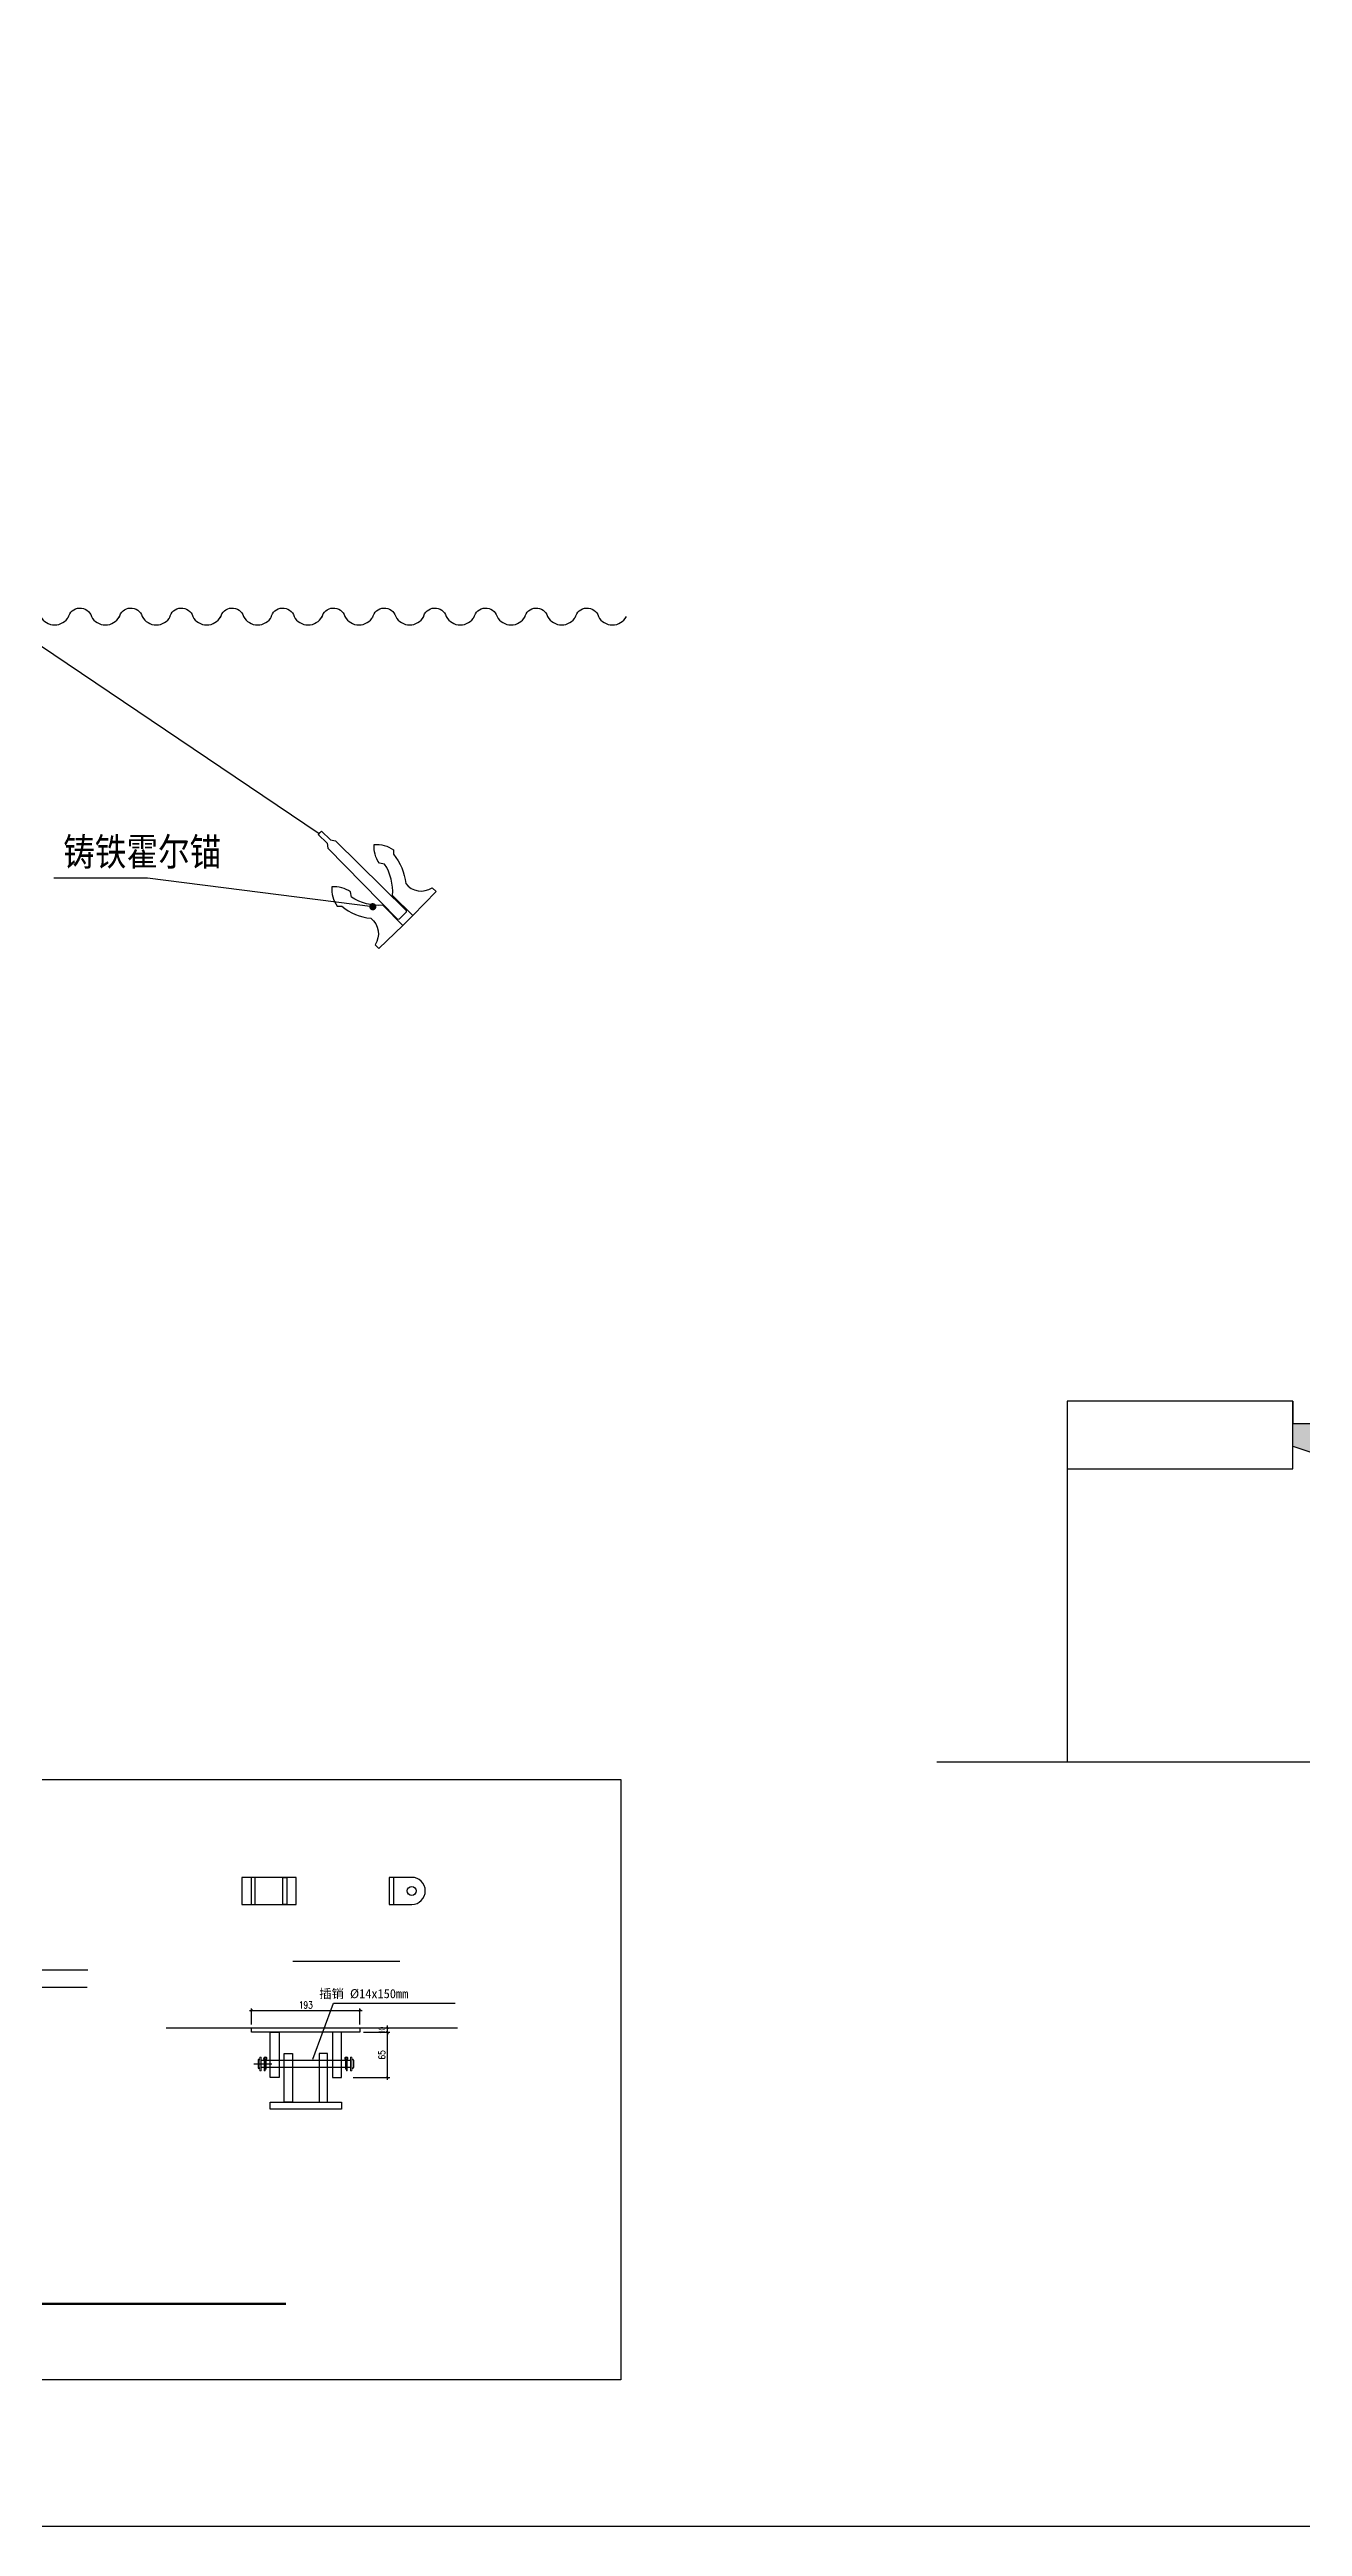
# Model space of a CAD drawing. Extents: x 36536 to 256213, y 18389 to 106449.
# Drawn here: x 222123 to 227673, y 69667 to 80638 of the extents above; entities that cross this region are included whole.
import ezdxf
from ezdxf import colors
from ezdxf.entities.mleader import LeaderData, LeaderLine
from ezdxf.math import Vec2, Vec3

# ---------------------------------------------------------------- set-up
doc = ezdxf.new("R2010")
doc.units = 0
doc.header["$LTSCALE"] = 1000
doc.header["$MEASUREMENT"] = 0
doc.linetypes.add('CENTER', pattern=[2, 1.25, -0.25, 0.25, -0.25])
for name, color, linetype in [('DIM_LEAD', 3, 'Continuous'), ('hjh文字', 7, 'Continuous'), ('HR-dimension', 9, 'Continuous'), ('PUB_TEXT', 7, 'Continuous'), ('W-_ANTICOLLISION防撞措施', 6, 'Continuous'), ('W-PLASTIC_RAILINGS塑木栏杆', 6, 'Continuous'), ('W-STEEL_KEEL钢龙骨', 5, 'Continuous'), ('铝横梁', 220, 'Continuous')]:
    doc.layers.add(name, color=color, linetype=linetype)
doc.layers.add('图框', color=7, linetype='Continuous', lineweight=13)
doc.styles.add('_TCH_DIM', font='SIMPLEX.shx', dxfattribs={"width": 0.7, "bigfont": 'hztxt.shx'})
doc.styles.add('hztxt', font='ros1.shx', dxfattribs={"width": 0.8, "bigfont": 'hztxt.shx'})
doc.styles.get("Standard").update_dxf_attribs({"font": 'simplex.shx', "bigfont": 'hztxt.shx'})
doc.styles.add('宋体', font='')
doc.styles.get('宋体').set_extended_font_data('SimSun')
doc.dimstyles.new('HR-A2-DIM10', dxfattribs={"dimscale": 10, "dimtxt": 3, "dimasz": 1, "dimexe": 1, "dimexo": 1.5, "dimgap": 1, "dimtad": 1, "dimdec": 1, "dimdsep": 46, "dimtxsty": 'hztxt', "dimblk": 'ARCHTICK', "dimcen": 0, "dimdle": 1, "dimclrd": 256, "dimclre": 256, "dimclrt": 6, "dimadec": 1, "dimazin": 0, "dimtfac": 1, "dimtdec": 1, "dimtix": 1, "dimtmove": 2, "dimatfit": 3, "dimfxl": 15, "dimtolj": 1, "dimtzin": 0, "dimarcsym": 1})

# ---------------------------------------------------------------- blocks, each defined once
blk = doc.blocks.new('$matou$00000106')
blk.add_line((-31, -275, 0), (31, -275, 0))
at = {"elevation": 0}
for points in [[(1, 275), (-10, 275), (-10, 219), (-23, 201), (-27, -239), (-21, -245), (0, -245)], [(0, 275), (11, 275), (11, 219), (24, 201), (28, -239), (21, -245), (0, -245)]]:
    blk.add_lwpolyline(points, dxfattribs=at)
for points in [[(-31, -275), (-31, -149, -0.158691), (-104, -26), (-90, -7, 0.186687), (-133, 68, 0.169045), (-176, -9), (-162, -23, 0.1524), (-109, -153, -0.391481), (-179, -249), (-179, -273), (-31, -275)], [(31, -275), (31, -149, 0.158691), (104, -26), (90, -7, -0.186687), (133, 68, -0.169045), (176, -9), (162, -23, -0.1524), (109, -153, 0.391481), (179, -249), (179, -273), (31, -275)]]:
    blk.add_lwpolyline(points, format="xyb", dxfattribs=at)
blk = doc.blocks.new('*U114')
at = {"layer": 'W-_ANTICOLLISION防撞措施', "color": 5}
blk.add_lwpolyline([(-113, -5, -0.784737), (-11, 0, 0.601538), (113, 0, -0.761872)], format="xyb", dxfattribs=at)
blk = doc.blocks.new('*U115')
at = {"layer": 'W-_ANTICOLLISION防撞措施', "color": 0, "linetype": 'ByBlock', "lineweight": -2, "transparency": 16777216}
for p in [(0, 0), (225, 0), (449, 0), (674, 0), (898, 0), (1123, 0), (1348, 0), (1572, 0), (1797, 0), (2021, 0), (2246, 0), (2470, 0), (2695, 0), (2920, 0), (3144, 0), (3369, 0), (3593, 0), (3818, 0), (4043, 0), (4267, 0), (4492, 0), (4716, 0), (4941, 0), (5166, 0), (5390, 0), (5615, 0), (5839, 0), (6064, 0), (6289, 0), (6513, 0), (6738, 0), (6962, 0), (7187, 0), (7411, 0), (7636, 0), (7861, 0), (8085, 0), (8310, 0), (8534, 0), (8759, 0), (8984, 0), (9208, 0), (9433, 0), (9657, 0), (9882, 0), (10107, 0), (10331, 0), (10556, 0), (10780, 0), (11005, 0)]:
    blk.add_blockref('*U114', p, dxfattribs=at)
blk = doc.blocks.new('sdgdfghdrth')
h = blk.add_hatch()
h.set_pattern_fill('AR-CONC', color=256, scale=100)
h.set_pattern_definition([(50, (0, 0), (182.18467, -15.93909), [19.05, -209.55]), (355, (0, 0), (-35.24283, 191.05664), [15.24, -167.64]), (100.451, (15.18, -1.33), (146.9425, 175.11669), [16.19, -178.09]), (46.1842, (0, 50.8), (271.07904, -42.04233), [28.575, -314.325]), (96.6356, (22.6, 47.3), (237.40423, 247.42556), [24.285, -267.135]), (351.184, (0, 50.8), (237.4046, 247.4251), [22.86, -251.46]), (21, (25.4, 38.1), (151.61488, -102.26552), [19.05, -209.55]), (326, (25.4, 38.1), (61.80203, 184.18797), [15.24, -167.64]), (71.4514, (38.03, 29.58), (213.4165, 81.92286), [16.19, -178.09]), (37.5, (0, 0), (3.088603, 84.55504), [0, -165.608, 0, -170.18, 0, -168.275]), (7.5, (0, 0), (66.81966, 100.180575), [0, -97.028, 0, -161.798, 0, -64.135]), (327.5, (-56.64, 0), (135.590595, -5.728744), [0, -63.5, 0, -198.12, 0, -262.89]), (317.5, (-82.04, 0), (148.12918, 25.42649), [0, -82.55, 0, -131.572, 0, -186.69])])
h.paths.add_polyline_path([(141597, -21764), (141297, -21764), (141297, -21664), (140997, -21664), (140997, -21564), (140697, -21564), (140697, -21464), (140397, -21464), (140397, -21364), (140097, -21364), (140097, -21264), (139797, -21264), (139797, -21164), (139497, -21164), (139497, -21264), (143686, -22664), (143997, -22664), (143997, -22564), (143697, -22564), (143697, -22464), (143397, -22464), (143397, -22364), (143097, -22364), (143097, -22264), (142797, -22264), (142797, -22164), (142497, -22164), (142497, -22064), (142197, -22064), (142197, -21964), (141897, -21964), (141897, -21864), (141597, -21864)])
for points in [[(139797, -21264), (139797, -21164), (139497, -21164)], [(139497, -21264), (143686, -22664)], [(140097, -21364), (140097, -21264), (139797, -21264)], [(140397, -21464), (140397, -21364), (140097, -21364)], [(140697, -21564), (140697, -21464), (140397, -21464)], [(140997, -21664), (140997, -21564), (140697, -21564)], [(141297, -21764), (141297, -21664), (140997, -21664)], [(141597, -21864), (141597, -21764), (141297, -21764)], [(141897, -21964), (141897, -21864), (141597, -21864)], [(142197, -22064), (142197, -21964), (141897, -21964)], [(142497, -22164), (142497, -22064), (142197, -22064)], [(142797, -22264), (142797, -22164), (142497, -22164)], [(143097, -22364), (143097, -22264), (142797, -22264)], [(143397, -22464), (143397, -22364), (143097, -22364)], [(143697, -22564), (143697, -22464), (143397, -22464)], [(143997, -22664), (143997, -22564), (143697, -22564)]]:
    blk.add_lwpolyline(points)
blk = doc.blocks.new('_ArchTick')
at = {"color": 0, "linetype": 'ByBlock', "const_width": 0.4}
blk.add_lwpolyline([(-0.5, -0.5), (0.5, 0.5)], dxfattribs=at)
blk = doc.blocks.new('*D507')
at = {"layer": 'Defpoints', "color": 0, "ltscale": 1.5, "transparency": 16777216}
for p in [(223018, 71876), (223498, 71952), (223498, 71876)]:
    blk.add_point(p, dxfattribs=at)
at = {"layer": 'HR-dimension', "lineweight": -2, "ltscale": 1.5, "transparency": 16777216}
for p, q in [((223008, 71952), (223508, 71952)), ((223018, 71891), (223018, 71962)), ((223498, 71891), (223498, 71962))]:
    blk.add_line(p, q, dxfattribs=at)
at = {"layer": 'HR-dimension', "lineweight": -2, "ltscale": 1.5, "transparency": 16777216, "xscale": 10, "yscale": 10, "zscale": 10, "rotation": 180}
blk.add_blockref('_ArchTick', (223018, 71952), dxfattribs=at)
at = {"layer": 'HR-dimension', "lineweight": -2, "ltscale": 1.5, "transparency": 16777216, "xscale": 10, "yscale": 10, "zscale": 10}
blk.add_blockref('_ArchTick', (223498, 71952), dxfattribs=at)
at = {"layer": 'HR-dimension', "color": 6, "ltscale": 1.5, "transparency": 16777216, "insert": (223258, 71977), "char_height": 30, "width": 61.71, "attachment_point": 5, "style": 'hztxt'}
blk.add_mtext('\\A1;{\\Ftxtw,hztxtw|c134;193}', dxfattribs=at)
blk = doc.blocks.new('*D508')
at = {"layer": 'Defpoints', "color": 0, "ltscale": 1.5, "transparency": 16777216}
for p in [(223498, 71856), (223620, 71856), (223453, 71656)]:
    blk.add_point(p, dxfattribs=at)
at = {"layer": 'HR-dimension', "lineweight": -2, "ltscale": 1.5, "transparency": 16777216}
for p, q in [((223620, 71646), (223620, 71866)), ((223513, 71856), (223630, 71856)), ((223468, 71656), (223630, 71656))]:
    blk.add_line(p, q, dxfattribs=at)
at = {"layer": 'HR-dimension', "lineweight": -2, "ltscale": 1.5, "transparency": 16777216, "xscale": 10, "yscale": 10, "zscale": 10}
for p, rotation in [((223620, 71856), 90), ((223620, 71656), 270)]:
    blk.add_blockref('_ArchTick', p, dxfattribs=dict(at, rotation=rotation))
at = {"layer": 'HR-dimension', "color": 6, "ltscale": 1.5, "transparency": 16777216, "insert": (223595, 71756), "char_height": 30, "attachment_point": 5, "rotation": 90, "style": 'hztxt'}
blk.add_mtext('\\A1;{\\Ftxtw,hztxtw|c134;65}', dxfattribs=at)
blk = doc.blocks.new('*D509')
at = {"layer": 'Defpoints', "color": 0, "ltscale": 1.5, "transparency": 16777216}
for p in [(223498, 71876), (223620, 71876), (223498, 71856)]:
    blk.add_point(p, dxfattribs=at)
at = {"layer": 'HR-dimension', "lineweight": -2, "ltscale": 1.5, "transparency": 16777216}
for p, q in [((223513, 71876), (223630, 71876)), ((223620, 71876), (223620, 71886)), ((223620, 71856), (223620, 71876)), ((223513, 71856), (223630, 71856)), ((223620, 71856), (223620, 71846))]:
    blk.add_line(p, q, dxfattribs=at)
at = {"layer": 'HR-dimension', "lineweight": -2, "ltscale": 1.5, "transparency": 16777216, "xscale": 10, "yscale": 10, "zscale": 10}
for p, rotation in [((223620, 71876), 270), ((223620, 71856), 90)]:
    blk.add_blockref('_ArchTick', p, dxfattribs=dict(at, rotation=rotation))
at = {"layer": 'HR-dimension', "color": 6, "ltscale": 1.5, "transparency": 16777216, "insert": (223595, 71866), "char_height": 30, "attachment_point": 5, "rotation": 90, "style": 'hztxt'}
blk.add_mtext('\\A1;10', dxfattribs=at)
blk = doc.blocks.new('adasdasdasd')
at = {"layer": 'W-STEEL_KEEL钢龙骨'}
for points in [[(504452.6, 499048.4), (504572.6, 499048.4), (504572.6, 499108.4), (504452.6, 499108.4)], [(504473.1, 499048.4), (504482.1, 499048.4), (504482.1, 499108.4), (504473.1, 499108.4)], [(504552.1, 499048.4), (504543.1, 499048.4), (504543.1, 499108.4), (504552.1, 499108.4)]]:
    blk.add_lwpolyline(points, close=True, dxfattribs=at)
blk = doc.blocks.new('asdasfasdfdsf')
at = {"layer": 'W-STEEL_KEEL钢龙骨'}
blk.add_lwpolyline([(504961.376286, 498950.51702), (504971.376286, 498950.51702), (504971.376286, 499010.51702), (504961.376286, 499010.51702)], close=True, dxfattribs=at)
for points in [[(505011.376286, 499010.51702), (504971.376286, 499010.51702)], [(504971.376286, 498950.51702), (505011.376286, 498950.51702)]]:
    blk.add_lwpolyline(points, dxfattribs=at)
blk.add_circle((505011.376286, 498980.51702), 9.966616, dxfattribs=at)
blk.add_arc((505011.376286, 498980.51702), 30, 270, 90, dxfattribs=at)
blk = doc.blocks.new('A$C3ad6133d')
at = {"color": 7, "linetype": 'Continuous', "lineweight": 15}
for p, q in [((-4, 24), (-4, -16)), ((-4, 24), (0, 24)), ((4, 30), (0, 30)), ((0, -16), (0, 30)), ((4, -16), (4, 30))]:
    blk.add_line(p, q, dxfattribs=at)
at = {"color": 8, "linetype": 'Continuous', "lineweight": 15}
for p, q in [((-5, -19), (-2, -21)), ((-4, -16), (4, -16)), ((5, -19), (2, -21))]:
    blk.add_line(p, q, dxfattribs=at)
at = {"color": 7, "linetype": 'Continuous', "lineweight": 15}
for centre, radius, start, end in [((0, -24), 7.35, 131.3178, 48.6822), ((-7, -16), 3.47, 311.3178, 0), ((0, -24), 3.67, 131.3178, 48.6822), ((-7, -16), 7.14, 311.3178, 0), ((7, -16), 7.14, 180, 228.6822), ((7, -16), 3.47, 180, 228.6822)]:
    blk.add_arc(centre, radius, start, end, dxfattribs=at)

msp = doc.modelspace()

# ---------------------------------------------------------------- linework, layer by layer
at = {"color": 1, "lineweight": -3}
for p, q in [((221618.291, 72132.567), (222292.684, 72132.567)), ((222288.973, 72054.567), (221546.634, 72054.567))]:
    msp.add_line(p, q, dxfattribs=at)
at = {"color": 1, "linetype": 'CENTER', "ltscale": 0.16}
msp.add_line((223028.072, 71716.157), (223108.072, 71716.157), dxfattribs=at)
at = {"color": 4}
for p, q in [((223046.77, 71732.657), (223046.77, 71699.657)), ((223059.77, 71732.157), (223456.374, 71732.157)), ((223456.374, 71700.157), (223059.77, 71700.157)), ((223469.374, 71732.657), (223469.374, 71699.657))]:
    msp.add_line(p, q, dxfattribs=at)
for points in [[(211646.243, 103703.395), (244784.33, 103703.395), (244784.33, 69667.453), (211646.243, 69667.453)], [(227631.145, 74652.208), (226631.145, 74652.208), (226631.145, 74352.208), (227631.145, 74352.208)], [(223018.072, 71876.157), (223498.072, 71876.157), (223498.072, 71856.157), (223018.072, 71856.157)], [(223099.57, 71856.157), (223139.57, 71856.157), (223139.57, 71656.157), (223099.57, 71656.157)], [(223416.574, 71856.157), (223376.574, 71856.157), (223376.574, 71656.157), (223416.574, 71656.157)]]:
    msp.add_lwpolyline(points, close=True)
for points in [[(226631.145, 74652.208), (226631.145, 73052.208)], [(227631.145, 74652.208), (227631.145, 74552.208)], [(232833.629, 73052.208), (226053.071, 73052.208)]]:
    msp.add_lwpolyline(points)
at = {"const_width": 10}
msp.add_lwpolyline([(221597.305, 70653.58), (223171.017, 70653.58)], dxfattribs=at)
at = {"color": 4}
for centre, start, end in [((223050.27, 71732.657), 0, 180), ((223050.27, 71699.657), 180, 0), ((223465.874, 71732.657), 0, 180), ((223465.874, 71699.657), 180, 0)]:
    msp.add_arc(centre, 3.5, start, end, dxfattribs=at)
at = {"layer": 'DIM_LEAD'}
for p, q in [((222556.775, 76967.706, 0), (222141.579, 76967.706, 0)), ((223554.927, 76841.462, 0), (222556.775, 76967.706, 0))]:
    msp.add_line(p, q, dxfattribs=at)
at = {"layer": 'DIM_LEAD', "const_width": 16, "elevation": 0}
msp.add_lwpolyline([(223562.864, 76840.459, 1), (223546.99, 76842.466, 1)], format="xyb", close=True, dxfattribs=at)
at = {"layer": 'W-PLASTIC_RAILINGS塑木栏杆'}
msp.add_line((221350.259, 78491.387, 0), (223317.067, 77165.921, 0), dxfattribs=at)
at = {"layer": 'W-STEEL_KEEL钢龙骨'}
for points in [[(220282.347, 72976.34), (224652.974, 72976.34), (224652.974, 70316.365), (220282.347, 70316.365)], [(223161.684, 71762.188), (223199.434, 71762.188), (223199.434, 71547.15), (223161.684, 71547.15)], [(223354.46, 71762.188), (223316.71, 71762.188), (223316.71, 71547.15), (223354.46, 71547.15)], [(223099.57, 71547.15), (223416.574, 71547.15), (223416.574, 71515.673), (223099.57, 71515.673)]]:
    msp.add_lwpolyline(points, close=True, dxfattribs=at)
msp.add_lwpolyline([(223201.263, 72170.526), (223675.31, 72170.526)], dxfattribs=at)
at = {"layer": '图框', "color": 4}
for points in [[(223059.77, 71746.157), (223053.77, 71746.157), (223053.77, 71686.157), (223059.77, 71686.157)], [(223456.374, 71746.157), (223462.374, 71746.157), (223462.374, 71686.157), (223456.374, 71686.157)]]:
    msp.add_lwpolyline(points, close=True, dxfattribs=at)
at = {"layer": '铝横梁'}
msp.add_line((222640.26, 71876.157), (223929.719, 71876.157), dxfattribs=at)

# ---------------------------------------------------------------- block references
msp.add_blockref('sdgdfghdrth', (88133.982, 95715.803))
at = {"layer": 'HR-dimension', "rotation": 180}
msp.add_blockref('A$C3ad6133d', (223078.389, 71716.157), dxfattribs=at)
at = {"layer": 'HR-dimension', "xscale": -1, "rotation": 180}
msp.add_blockref('A$C3ad6133d', (223437.755, 71716.157), dxfattribs=at)
at = {"layer": 'W-_ANTICOLLISION防撞措施'}
msp.add_blockref('*U115', (213560.376, 78126.772, 0), dxfattribs=at)
at = {"layer": 'W-PLASTIC_RAILINGS塑木栏杆', "yscale": -1, "rotation": 224.9999999999999}
msp.add_blockref('$matou$00000106', (223515.303, 76975.249, 0), dxfattribs=at)
at = {"layer": 'W-STEEL_KEEL钢龙骨'}
for name, p, xscale, yscale, zscale in [('adasdasdasd', (-784487.058, -924246.927), 1.997139791394061, 1.997139791394061, 1.997139791394061), ('asdasfasdfdsf', (-786295.302, -925478.596), 2, 2, 2)]:
    msp.add_blockref(name, p, dxfattribs=dict(at, xscale=xscale, yscale=yscale, zscale=zscale))

# ---------------------------------------------------------------- texts
at = {"layer": 'hjh文字', "style": '宋体'}
msp.add_text('插销 %%C14x150mm', height=40, dxfattribs=at).set_placement((223317.56, 72007.295))
at = {"layer": 'PUB_TEXT', "color": 7, "style": '_TCH_DIM'}
msp.add_text('铸铁霍尔锚', height=140, dxfattribs=at).set_placement((222183.579, 77009.706, 0))

# ---------------------------------------------------------------- dimensions: what is measured, and where the dimension line sits
at = {"layer": 'HR-dimension', "ltscale": 1.5}
dim = msp.add_linear_dim(base=(223498.072, 71952.408), p1=(223018.072, 71876.157), p2=(223498.072, 71876.157), text='{\\Ftxtw,hztxtw|c134;193}', dimstyle='HR-A2-DIM10', override={"dimdec": 0, "dimlfac": 0.5}, dxfattribs=at)
dim.commit()
dim.dimension.update_dxf_attribs({"geometry": '*D507', "text_midpoint": (223258.072, 71977.408)})
dim = msp.add_linear_dim(base=(223620.46, 71856.157), p1=(223453.072, 71656.157), p2=(223498.072, 71856.157), angle=90, text='{\\Ftxtw,hztxtw|c134;65}', dimstyle='HR-A2-DIM10', override={"dimdec": 0, "dimlfac": 0.5}, dxfattribs=at)
dim.commit()
dim.dimension.update_dxf_attribs({"geometry": '*D508', "text_midpoint": (223595.46, 71756.157)})
dim = msp.add_linear_dim(base=(223620.46, 71876.157), p1=(223498.072, 71856.157), p2=(223498.072, 71876.157), angle=90, dimstyle='HR-A2-DIM10', override={"dimdec": 0, "dimlfac": 0.5}, dxfattribs=at)
dim.commit()
dim.dimension.update_dxf_attribs({"geometry": '*D509', "text_midpoint": (223595.46, 71866.157)})

# ---------------------------------------------------------------- leaders
ml = msp.add_multileader_mtext('Standard')
ml.set_content('', color=256)
ml.set_leader_properties()
ml.build(insert=Vec2(0, 0))
ctx = ml.context
ctx.base_point, ctx.plane_origin = Vec3(223919.459, 71985.658), Vec3(223287.597, 71733.157)
notes = []
notes.append((ctx, [(0, (1, 1, 0), (223380.359, 71985.658), (1, 0), 539.101, [(0, [(223287.597, 71733.157)], 0, [])])]))
ctx.mtext.insert, ctx.mtext.flow_direction = Vec3(223921.459, 71987.658), 5
for ctx, leaders in notes:
    for number, flags, end, landing, length, lines in leaders:
        leader = LeaderData()
        leader.index, (leader.has_last_leader_line, leader.has_dogleg_vector, leader.attachment_direction) = number, flags
        leader.last_leader_point, leader.dogleg_vector, leader.dogleg_length = Vec3(end), Vec3(landing), length
        for number, points, colour, breaks in lines:
            line = LeaderLine()
            line.index, line.vertices, line.color, line.breaks = number, Vec3.list(points), colors.encode_raw_color(colour), breaks
            leader.lines.append(line)
        ctx.leaders.append(leader)

doc.saveas('drawing.dxf')
